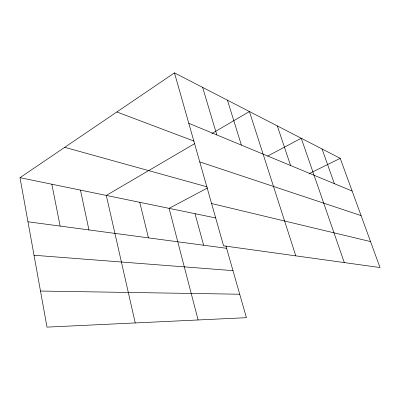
<?xml version="1.0" encoding="UTF-8"?>
<svg xmlns="http://www.w3.org/2000/svg" width="400" height="400" viewBox="0 0 400 400"><rect width="100%" height="100%" fill="white"/><g stroke="black" fill="none" stroke-linecap="round" stroke-linejoin="round"><path stroke-width="0.6" d="M225.935 245.92L246.41 317.68L47.01 327.12L20 177.67L174.47 72.88L340.225 158.335L380 267.54L223.595 245.835L174.47 72.88M194.91 143.485L106.305 195.43L135.235 322.945M211.885 133.53L249.425 111.52L295.795 255.855M207.67 187.89L169.095 208.355L198.1 319.97M267.6 156.095L301.255 138.245L344.285 262.585M309.165 173.62L340.225 158.335M40.49 291.045L239.715 294.22M34.02 255.255L232.99 270.64M27.975 221.785L226.62 248.305M20 177.67L215.67 217.94M211.58 203.525L370.545 241.585M64.74 147.32L206.98 186.81M199.755 161.91L361.075 215.585M116.845 111.97L194.135 141.15M188.795 123.305L352.135 191.04M322.03 148.955L334.38 183.68M277.315 125.9L290.57 165.51M227.44 100.19L241.39 145.115M202.65 87.405L216.82 134.93M195.02 213.69L203.645 245.24M139.765 202.32L148.455 237.87M80.46 190.11L88.945 229.925M51.845 184.225L60.13 226.08"/></g></svg>
